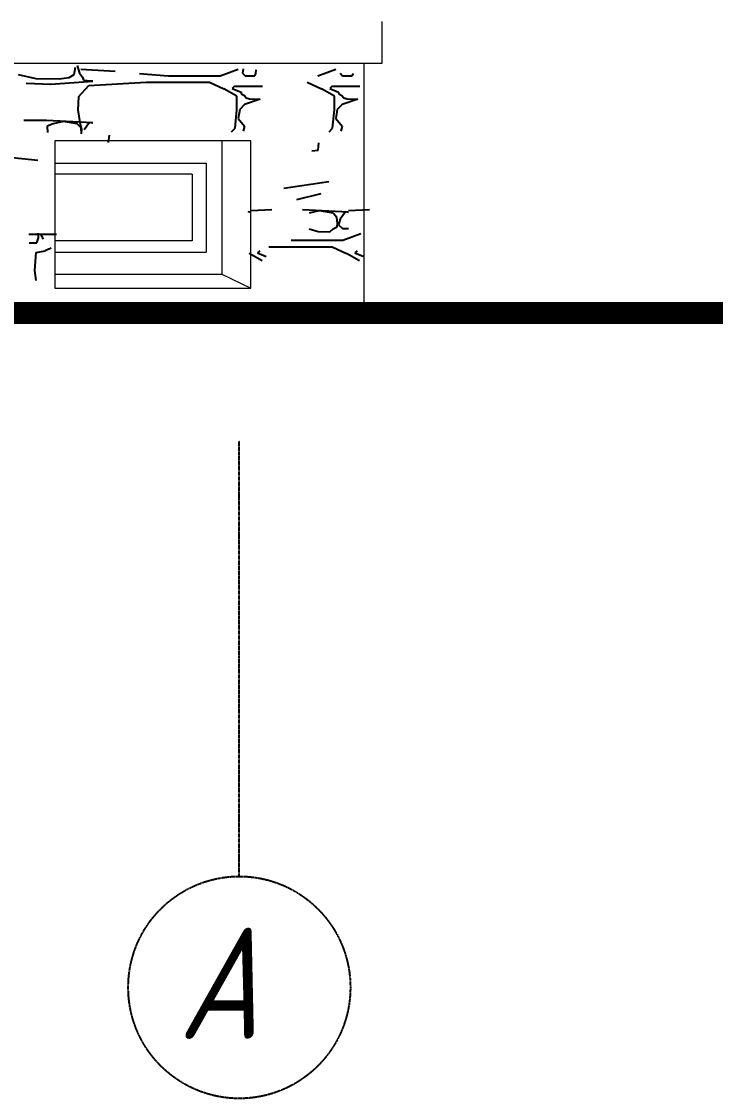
# Model space of a CAD drawing. Header units: millimetres. Extents: x 85048 to 158814, y 1395 to 38919.
# Drawn here: x 131141 to 133641, y 20585 to 24464 of the extents above; entities that cross this region are included whole.
import ezdxf

# ---------------------------------------------------------------- set-up
doc = ezdxf.new("R2010")
doc.units = ezdxf.units.MM
doc.linetypes.add('CENTER2', pattern=[1.125, 0.75, -0.125, 0.125, -0.125])
for name, color, linetype in [('axis', 40, 'CENTER2'), ('hatches', 8, 'Continuous'), ('wall', 5, 'Continuous')]:
    doc.layers.add(name, color=color, linetype=linetype)
doc.styles.add('ESKD', font='eskd.shx', dxfattribs={"oblique": 15})

msp = doc.modelspace()

# ---------------------------------------------------------------- linework, layer by layer
at = {"layer": 'axis'}
msp.add_line((131925.9, 21385.3, -1.8), (131925.9, 22955.6, -1.8), dxfattribs=at)
at = {"layer": 'axis', "color": 3}
msp.add_circle((131925.9, 20985.3, -1.8), 400, dxfattribs=at)
at = {"layer": 'hatches', "color": 252, "ltscale": 50, "true_color": 0x8f9991}
for p, q in [((131330.5, 24273.6, -96.3), (131335.7, 24299.7, -96.3)), ((131341.3, 24306.4, -96.3), (131349.8, 24278.3, -96.3)), ((131478.3, 24283.8, -40.3), (131354.5, 24291.9, -40.3)), ((131857.2, 24269.1, -40.3), (131922.2, 24293, -40.3)), ((131939.9, 24293.4, -40.3), (131937.5, 24278, -40.3)), ((131985.8, 24277, -40.3), (131986.7, 24290.1, -40.3)), ((132208.5, 24269.1, -40.3), (132273.5, 24293, -40.3)), ((131128.9, 24273.6, -96.3), (131193.4, 24258.6, -96.3)), ((131193.4, 24258.6, -96.3), (131276.5, 24257.8, -96.3)), ((131397.8, 24248.5, -96.3), (131247, 24237.7, -96.3)), ((131276.5, 24257.8, -96.3), (131313.4, 24262.9, -96.3)), ((131313.4, 24262.9, -96.3), (131330.5, 24273.6, -96.3)), ((131349.8, 24278.3, -96.3), (131360.5, 24264.4, -96.3)), ((131360.5, 24264.4, -96.3), (131365.1, 24253.1, -96.3)), ((131365.1, 24253.1, -96.3), (131391.8, 24250.2, -96.3)), ((131383.7, 24233.6, -40.3), (131590.2, 24245.5, -40.3)), ((131391.8, 24250.2, -96.3), (131397.8, 24250.6, -96.3)), ((131566.6, 24277.5, -40.3), (131595.3, 24275, -40.3)), ((131590.2, 24245.5, -40.3), (131819, 24245.5, -40.3)), ((131595.3, 24275, -40.3), (131671, 24269.1, -40.3)), ((131671, 24269.1, -40.3), (131857.2, 24269.1, -40.3)), ((131819, 24245.5, -40.3), (131870.7, 24221.8, 15.7)), ((131937.5, 24278, -40.3), (131946.7, 24269.1, -40.3)), ((131946.7, 24269.1, -40.3), (131981.6, 24269.1, -40.3)), ((131981.6, 24269.1, -40.3), (131985.8, 24277, -40.3)), ((132170.3, 24245.5, -40.3), (132222, 24221.8, 15.7)), ((132288.7, 24278, -40.3), (132297.9, 24269.1, -40.3)), ((132297.9, 24269.1, -40.3), (132332.9, 24269.1, -40.3)), ((132332.9, 24269.1, -40.3), (132337, 24277, -40.3)), ((131247, 24237.7, -96.3), (131157.9, 24241.2, -96.3)), ((131347.2, 24193.6, 15.7), (131383.7, 24233.6, -40.3)), ((131917.2, 24195.2, 15.7), (131870.7, 24221.8, 15.7)), ((131909, 24231.6, 15.7), (131900.6, 24223.5, 15.7)), ((131900.6, 24223.5, 15.7), (131932.1, 24210.1, 15.7)), ((131909, 24231.6, 15.7), (132008.9, 24231.6, 15.7)), ((131932.1, 24210.1, 15.7), (131933, 24203.6, 15.7)), ((132268.4, 24195.2, 15.7), (132222, 24221.8, 15.7)), ((132260.2, 24231.6, 15.7), (132251.9, 24223.5, 15.7)), ((132251.9, 24223.5, 15.7), (132283.4, 24210.1, 15.7)), ((132260.2, 24231.6, 15.7), (132360.1, 24231.6, 15.7)), ((132283.4, 24210.1, 15.7), (132284.2, 24203.6, 15.7)), ((131347.2, 24193.6, 15.7), (131344.5, 24145.7, 15.7)), ((131917.4, 24146.4, 15.7), (131917.2, 24195.2, 15.7)), ((131933, 24203.6, 15.7), (131944, 24197.5, 15.7)), ((131944, 24197.5, 15.7), (131951.1, 24189.8, 15.7)), ((132001.1, 24184.4, 15.7), (131944.5, 24165.5, 15.7)), ((131951.1, 24189.8, 15.7), (131962.5, 24186.3, 15.7)), ((131962.5, 24186.3, 15.7), (132001.1, 24184.4, 15.7)), ((132268.6, 24146.4, 15.7), (132268.4, 24195.2, 15.7)), ((132284.2, 24203.6, 15.7), (132295.2, 24197.5, 15.7)), ((132295.2, 24197.5, 15.7), (132302.4, 24189.8, 15.7)), ((132352.3, 24184.4, 15.7), (132295.8, 24165.5, 15.7)), ((132302.4, 24189.8, 15.7), (132313.8, 24186.3, 15.7)), ((132313.8, 24186.3, 15.7), (132352.3, 24184.4, 15.7)), ((131344.5, 24145.7, 15.7), (131351.9, 24100.2, 15.7)), ((131910.9, 24080.5, 15.7), (131917.4, 24146.4, 15.7)), ((131927.4, 24147.8, 15.7), (131922, 24115.5, 15.7)), ((131944.5, 24165.5, 15.7), (131927.4, 24147.8, 15.7)), ((132262.1, 24080.5, 15.7), (132268.6, 24146.4, 15.7)), ((132278.7, 24147.8, 15.7), (132273.2, 24115.5, 15.7)), ((132295.8, 24165.5, 15.7), (132278.7, 24147.8, 15.7)), ((131149.5, 24109.4, -96.3), (131231.2, 24108.6, -96.3)), ((131231.2, 24108.6, -96.3), (131373.8, 24101.5, -96.3)), ((131255.4, 24095.7, -96.3), (131233.6, 24087.7, -96.3)), ((131292.1, 24104.3, -96.3), (131255.4, 24095.7, -96.3)), ((131342, 24095.7, -96.3), (131292.1, 24104.3, -96.3)), ((131355.7, 24080.9, -96.3), (131342, 24095.7, -96.3)), ((131351.9, 24100.2, 15.7), (131358.7, 24071.4, 15.7)), ((131386.7, 24100.6, -96.3), (131367.4, 24073.8, -96.3)), ((131373.8, 24101.5, -96.3), (131397.8, 24100.8, -96.3)), ((131397.8, 24098.3, -96.3), (131386.7, 24100.6, -96.3)), ((131922, 24115.5, 15.7), (131944.5, 24087.5, 15.7)), ((132273.2, 24115.5, 15.7), (132295.8, 24087.5, 15.7)), ((131233.6, 24087.7, -96.3), (131234.5, 24064.3, -96.3)), ((131357.3, 24059.8, -96.3), (131355.7, 24080.9, -96.3)), ((131455, 24028.6, 15.7), (131457.7, 24054.6, 15.7)), ((131898.2, 24066.5, 15.7), (131910.9, 24080.5, 15.7)), ((131944.5, 24087.5, 15.7), (131940.1, 24069, 15.7)), ((132249.4, 24066.5, 15.7), (132262.1, 24080.5, 15.7)), ((132295.8, 24087.5, 15.7), (132291.4, 24069, 15.7)), ((132210.1, 24001.4, 15.7), (132212.9, 24027.4, 15.7)), ((130990.6, 23986.8, -96.3), (131200.6, 23964.8, -96.3)), ((132187.2, 23998.6, 15.7), (132210.1, 24001.4, 15.7)), ((132085.7, 23864.5, -40.3), (132248.8, 23888.4, -40.3)), ((132219.3, 23843.3, -96.3), (132131.4, 23822.4, -96.3)), ((131968.4, 23776.5, 15.7), (131957.3, 23778.7, 15.7)), ((131968.4, 23783.9, 15.7), (132043.2, 23786.8, 15.7)), ((132153.1, 23786.7, 15.7), (132295.7, 23779.7, 15.7)), ((132213.9, 23782.4, 15.7), (132177.2, 23773.9, 15.7)), ((132263.9, 23773.9, 15.7), (132213.9, 23782.4, 15.7)), ((132308.6, 23778.7, 15.7), (132289.2, 23752, 15.7)), ((132295.7, 23779.7, 15.7), (132319.7, 23778.9, 15.7)), ((132319.7, 23776.5, 15.7), (132308.6, 23778.7, 15.7)), ((132319.7, 23783.9, 15.7), (132394.5, 23786.8, 15.7)), ((132277.5, 23759, 15.7), (132263.9, 23773.9, 15.7)), ((132279.1, 23737.9, 15.7), (132277.5, 23759, 15.7)), ((132289.2, 23752, 15.7), (132283.4, 23732.3, 15.7)), ((131202.2, 23684.8, -96.3), (131201.2, 23702, -96.3)), ((132177.2, 23717.8, 15.7), (132210.4, 23707.5, 15.7)), ((132210.4, 23707.5, 15.7), (132252, 23706.5, 15.7)), ((132252, 23706.5, 15.7), (132263.9, 23717.8, 15.7)), ((132263.9, 23717.8, 15.7), (132278.1, 23724.6, 15.7)), ((132278.1, 23724.6, 15.7), (132279.1, 23737.9, 15.7)), ((132283.4, 23732.3, 15.7), (132297.2, 23719.2, 15.7)), ((132297.2, 23719.2, 15.7), (132319.7, 23718.4, 15.7)), ((132299, 23676.4, -40.3), (132364, 23700.3, -40.3)), ((131267.6, 23697, -96.3), (131167.6, 23697, -96.3)), ((131168.4, 23666.7, -96.3), (131196.1, 23666.7, -96.3)), ((131196.1, 23666.7, -96.3), (131202.2, 23684.8, -96.3)), ((131209.9, 23698.5, -96.3), (131219.4, 23680.9, -96.3)), ((132112.7, 23676.4, -40.3), (132299, 23676.4, -40.3)), ((131189.8, 23567.6, -96.3), (131194.3, 23632.6, -96.3)), ((131194.3, 23632.6, -96.3), (131226.4, 23638.8, -96.3)), ((131248.4, 23648.5, -96.3), (131226.4, 23638.8, -96.3)), ((132007.7, 23602.5, 15.7), (131961.3, 23629.1, 15.7)), ((131999.5, 23638.9, 15.7), (131991.1, 23630.8, 15.7)), ((131991.1, 23630.8, 15.7), (132022.6, 23617.5, 15.7)), ((132031.9, 23652.8, -40.3), (132260.8, 23652.8, -40.3)), ((132260.8, 23652.8, -40.3), (132312.5, 23629.1, 15.7)), ((132359, 23602.5, 15.7), (132312.5, 23629.1, 15.7)), ((132350.7, 23638.9, 15.7), (132342.4, 23630.8, 15.7)), ((132342.4, 23630.8, 15.7), (132373.9, 23617.5, 15.7)), ((131194.3, 23531.1, -96.3), (131189.8, 23567.6, -96.3))]:
    msp.add_line(p, q, dxfattribs=at)
at = {"layer": 'wall', "color": 250, "linetype": 'Continuous', "lineweight": 15, "ltscale": 0.13}
for p, q in [((132440.9, 24314.3), (132440.9, 24464.3)), ((121545.1, 24314.3), (132440.9, 24314.3)), ((132375.9, 23414.3, 2.3), (132375.9, 24314.3, 2.3)), ((131862.7, 24034.1, 2.3), (131862.7, 23553.8, 2.3)), ((131260.8, 23954.1, 2.3), (131806, 23954.1, 2.3)), ((131806, 23954.1, 2.3), (131806, 23633.8, 2.3)), ((131756, 23914.1, 2.3), (131260.8, 23914.1, 2.3)), ((131756, 23914.1, 2.3), (131756, 23673.9, 2.3)), ((131756, 23673.9, 2.3), (131260.8, 23673.9, 2.3)), ((131260.8, 23633.8, 2.3), (131806, 23633.8, 2.3)), ((131260.8, 23553.8, 2.3), (131260.8, 23503.8, 2.3)), ((131862.7, 23553.8, 2.3), (131967.9, 23503.8, 2.3)), ((131260.8, 23503.8, 2.3), (131967.9, 23503.8, 2.3))]:
    msp.add_line(p, q, dxfattribs=at)
at = {"layer": 'wall', "color": 250, "linetype": 'Continuous', "lineweight": 15, "ltscale": 0.13, "elevation": 2.3}
msp.add_lwpolyline([(131967.9, 23503.8), (131967.9, 24034.1), (131260.8, 24034.1), (131260.8, 23553.8), (131862.7, 23553.8)], dxfattribs=at)
at = {"layer": 'wall', "color": 250, "linetype": 'Continuous', "lineweight": 15, "ltscale": 0.13, "const_width": 80}
msp.add_lwpolyline([(135491.3, 23414.3), (109650.4, 23414.3)], dxfattribs=at)

# ---------------------------------------------------------------- texts
at = {"layer": 'axis', "color": 3, "style": 'ESKD', "oblique": 15}
msp.add_text('A', height=400, dxfattribs=at).set_placement((131705.2, 20800.5, -1.8))

doc.saveas('drawing.dxf')
